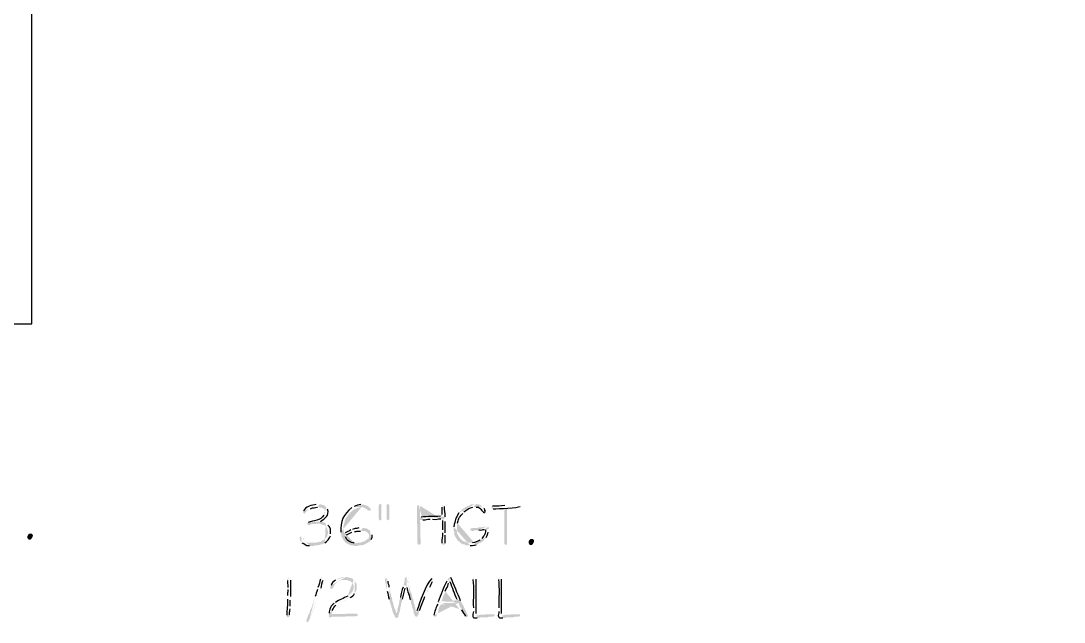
# Model space of a CAD drawing. Header units: inches. Extents: x -167 to 6071, y -6287 to -2731.
# Drawn here: x 1541.8 to 1646.3, y -5775.5 to -5715.3 of the extents above; entities that cross this region are included whole.
import ezdxf

# ---------------------------------------------------------------- set-up
doc = ezdxf.new("R2010")
doc.units = ezdxf.units.IN
doc.header["$LTSCALE"] = 96
doc.header["$MEASUREMENT"] = 0
doc.layers.add('PDF_Geometry', color=7, linetype='Continuous', true_color=0x4a4a4a)
doc.layers.add('PDF_Solid Fills', color=7, linetype='Continuous')

msp = doc.modelspace()

# ---------------------------------------------------------------- hatches: boundary and pattern name
at = {"layer": 'PDF_Solid Fills', "transparency": 33554559}
h = msp.add_hatch(color=256, dxfattribs=at)
h.paths.add_polyline_path([(1571.53, -5763.67), (1571.37, -5763.67)], flags=0)
h.paths.add_polyline_path([(1570.09, -5764.31), (1570.04, -5764.42), (1570.09, -5764.52), (1570.14, -5764.58), (1570.2, -5764.58), (1570.3, -5764.47), (1570.36, -5764.42), (1570.41, -5764.31), (1570.52, -5764.26), (1570.57, -5764.2), (1570.68, -5764.15), (1570.78, -5764.1)], flags=0)
h.paths.add_polyline_path([(1571.48, -5763.94), (1572.38, -5763.94), (1572.28, -5763.88), (1572.17, -5763.78), (1572.06, -5763.72), (1571.96, -5763.72), (1571.85, -5763.67), (1571.69, -5763.67)], flags=0)
h = msp.add_hatch(color=256, dxfattribs=at)
h.paths.add_polyline_path([(1575.9, -5763.67), (1575.85, -5763.67)], flags=0)
h.paths.add_polyline_path([(1575.16, -5763.88), (1575.05, -5763.94), (1576.01, -5763.94), (1576.12, -5763.99), (1576.22, -5764.04), (1576.33, -5764.1), (1576.44, -5764.15), (1576.54, -5764.26), (1576.6, -5764.26), (1576.65, -5764.31), (1576.81, -5764.31), (1576.81, -5764.1), (1576.65, -5763.94), (1576.54, -5763.83), (1576.49, -5763.83), (1576.38, -5763.78), (1576.28, -5763.72), (1576.17, -5763.72), (1576.06, -5763.67)], flags=0)
for points in [[(1577.77, -5763.62), (1577.66, -5763.67), (1577.66, -5763.72), (1577.61, -5763.88), (1577.61, -5765.06), (1577.66, -5765.11), (1577.66, -5765.22), (1577.77, -5765.27), (1577.88, -5765.22), (1577.88, -5763.67)], [(1578.52, -5763.62), (1578.41, -5763.72), (1578.41, -5765.11), (1578.46, -5765.22), (1578.52, -5765.27), (1578.62, -5765.22), (1578.68, -5765.16), (1578.68, -5763.78), (1578.62, -5763.67)], [(1590.46, -5764.04), (1590.2, -5764.04), (1590.2, -5767.56), (1590.25, -5767.67), (1590.36, -5767.72), (1590.46, -5767.67), (1590.46, -5767.56)], [(1542.68, -5767.19), (1542.57, -5767.19), (1542.52, -5767.14), (1542.46, -5767.03), (1542.46, -5766.82), (1542.52, -5766.71), (1542.62, -5766.6), (1542.89, -5766.6), (1542.94, -5766.66), (1543, -5766.76), (1543, -5766.82), (1542.94, -5766.98), (1542.89, -5767.03), (1542.89, -5767.08), (1542.78, -5767.19)], [(1592.86, -5767.72), (1592.76, -5767.72), (1592.7, -5767.67), (1592.65, -5767.56), (1592.65, -5767.35), (1592.7, -5767.24), (1592.81, -5767.14), (1593.08, -5767.14), (1593.13, -5767.19), (1593.18, -5767.3), (1593.18, -5767.35), (1593.13, -5767.51), (1593.08, -5767.56), (1593.08, -5767.62), (1592.97, -5767.72)], [(1575.37, -5774.6), (1572.92, -5774.66), (1572.65, -5774.66), (1572.65, -5774.98), (1572.86, -5774.98), (1572.92, -5774.92), (1575.32, -5774.87), (1575.37, -5774.87), (1575.48, -5774.82), (1575.53, -5774.76), (1575.48, -5774.66), (1575.48, -5774.6)], [(1589.02, -5774.66), (1588.38, -5774.66), (1588.33, -5774.71), (1587.74, -5774.71), (1587.64, -5774.76), (1587.37, -5774.76), (1589.24, -5774.76), (1589.18, -5774.66), (1589.13, -5774.66)], [(1591.58, -5774.66), (1590.94, -5774.66), (1590.89, -5774.71), (1590.3, -5774.71), (1590.2, -5774.76), (1589.93, -5774.76), (1591.8, -5774.76), (1591.74, -5774.66), (1591.69, -5774.66)]]:
    msp.add_hatch(color=256, dxfattribs=at).paths.add_polyline_path(points)
h = msp.add_hatch(color=256, dxfattribs=at)
h.paths.add_polyline_path([(1581.61, -5763.72), (1581.5, -5763.78), (1581.45, -5763.88), (1581.5, -5767.56), (1581.56, -5767.67), (1581.66, -5767.72), (1581.77, -5767.67), (1581.82, -5767.56), (1581.77, -5765.22), (1582.04, -5765.22)], flags=0)
h.paths.add_polyline_path([(1582.78, -5765.16), (1583, -5765.16)], flags=0)
h.paths.add_polyline_path([(1583.85, -5765.11), (1584.01, -5765.11), (1584.28, -5765), (1581.77, -5764.95), (1581.77, -5763.88), (1581.72, -5763.78)], flags=0)
h = msp.add_hatch(color=256, dxfattribs=at)
h.paths.add_polyline_path([(1584.06, -5763.72), (1583.96, -5763.78), (1583.96, -5763.94)], flags=0)
h.paths.add_polyline_path([(1583.96, -5764.68), (1583.96, -5764.84), (1583.8, -5764.84)], flags=0)
h.paths.add_polyline_path([(1581.88, -5764.95), (1581.77, -5764.95), (1584.28, -5765), (1584.28, -5764.9)], flags=0)
h.paths.add_polyline_path([(1584.22, -5763.88), (1584.17, -5763.78)], flags=0)
h = msp.add_hatch(color=256, dxfattribs=at)
h.paths.add_polyline_path([(1587.26, -5763.62), (1587.21, -5763.62), (1587.1, -5763.67), (1586.89, -5763.67), (1586.78, -5763.72), (1586.68, -5763.78), (1586.57, -5763.83), (1586.46, -5763.88), (1586.36, -5763.94), (1586.3, -5763.94), (1586.2, -5764.04), (1586.09, -5764.1), (1585.98, -5764.15), (1585.93, -5764.26), (1585.82, -5764.36), (1585.77, -5764.42), (1585.66, -5764.52)], flags=0)
h.paths.add_polyline_path([(1585.13, -5765.91), (1585.13, -5766.28), (1585.18, -5766.39), (1585.18, -5766.66), (1585.29, -5766.87), (1585.34, -5766.98), (1585.4, -5767.08), (1585.45, -5767.14), (1585.5, -5767.24), (1585.61, -5767.35), (1585.72, -5767.4), (1585.77, -5767.51), (1585.88, -5767.56), (1585.98, -5767.62), (1586.09, -5767.67), (1586.2, -5767.67), (1586.3, -5767.72), (1586.41, -5767.78), (1586.78, -5767.78)], flags=0)
h.paths.add_polyline_path([(1587.37, -5767.72), (1587.48, -5767.67), (1587.58, -5767.62), (1587.69, -5767.56), (1587.8, -5767.51), (1586.52, -5767.51), (1586.41, -5767.46), (1586.3, -5767.4), (1586.2, -5767.4), (1586.09, -5767.35), (1585.98, -5767.3), (1585.93, -5767.19), (1585.82, -5767.14), (1585.77, -5767.08), (1585.72, -5766.98), (1585.66, -5766.92), (1585.5, -5766.6), (1585.45, -5766.5), (1585.45, -5765.75), (1585.5, -5765.64), (1585.5, -5765.54)], flags=0)
h.paths.add_polyline_path([(1586.04, -5764.58), (1586.09, -5764.52), (1586.14, -5764.42)], flags=0)
h.paths.add_polyline_path([(1587.05, -5763.94), (1587.16, -5763.94), (1587.26, -5763.88), (1588.01, -5763.88), (1587.96, -5763.83), (1587.74, -5763.72), (1587.64, -5763.67), (1587.53, -5763.67), (1587.42, -5763.62)], flags=0)
h = msp.add_hatch(color=256, dxfattribs=at)
h.paths.add_polyline_path([(1591.69, -5763.67), (1590.25, -5763.78)], flags=0)
h.paths.add_polyline_path([(1589.02, -5763.83), (1588.92, -5763.88), (1588.92, -5763.99), (1588.97, -5764.1), (1589.08, -5764.1)], flags=0)
h.paths.add_polyline_path([(1591.8, -5763.88), (1591.85, -5763.78), (1591.8, -5763.72)], flags=0)
h = msp.add_hatch(color=256, dxfattribs=at)
h.paths.add_polyline_path([(1572.38, -5763.94), (1571.58, -5763.94), (1571.64, -5763.94), (1571.8, -5763.99), (1571.9, -5763.99), (1572.01, -5764.04), (1572.06, -5764.1), (1572.12, -5764.1), (1572.22, -5764.2), (1572.22, -5764.31), (1572.28, -5764.42), (1572.28, -5764.47), (1572.22, -5764.58), (1572.22, -5764.68), (1572.12, -5764.74)], flags=0)
h.paths.add_polyline_path([(1570.57, -5765.48), (1570.46, -5765.54), (1570.46, -5765.59), (1570.52, -5765.7), (1570.62, -5765.75), (1570.68, -5765.75), (1570.78, -5765.7), (1570.94, -5765.64), (1571.21, -5765.64), (1571.32, -5765.59), (1571.53, -5765.59), (1572.33, -5765.54), (1572.22, -5765.48), (1572.12, -5765.48), (1572.01, -5765.43), (1571.9, -5765.38), (1571.74, -5765.38), (1571.8, -5765.38)], flags=0)
h.paths.add_polyline_path([(1572.49, -5764.15), (1572.44, -5764.04)], flags=0)
h = msp.add_hatch(color=256, dxfattribs=at)
h.paths.add_polyline_path([(1575.05, -5763.94), (1574.94, -5763.99)], flags=0)
h.paths.add_polyline_path([(1573.82, -5766.44), (1573.82, -5766.55), (1574.14, -5766.55), (1574.14, -5766.39), (1574.09, -5766.28), (1574.09, -5765.8), (1574.14, -5765.7), (1574.14, -5765.59), (1574.2, -5765.48), (1574.2, -5765.32), (1574.3, -5765.11), (1574.36, -5765), (1574.46, -5764.9), (1574.57, -5764.68), (1574.68, -5764.63), (1574.73, -5764.52), (1574.84, -5764.42), (1574.94, -5764.36), (1575.05, -5764.26), (1575.1, -5764.2), (1575.21, -5764.15), (1575.32, -5764.1), (1575.48, -5764.04), (1575.58, -5763.99), (1575.69, -5763.99), (1575.8, -5763.94), (1575.9, -5763.94)], flags=0)
h = msp.add_hatch(color=256, dxfattribs=at)
h.paths.add_polyline_path([(1588.01, -5763.88), (1587.26, -5763.88), (1587.37, -5763.94)], flags=0)
h.paths.add_polyline_path([(1588.22, -5764.52), (1588.33, -5764.47), (1588.33, -5764.26), (1588.22, -5764.04), (1588.12, -5763.99)], flags=0)
h = msp.add_hatch(color=256, dxfattribs=at)
h.paths.add_polyline_path([(1572.33, -5765.54), (1571.53, -5765.59), (1571.74, -5765.59), (1571.96, -5765.7), (1572.06, -5765.7), (1572.17, -5765.75), (1572.28, -5765.86), (1572.33, -5765.91), (1572.44, -5766.02), (1572.49, -5766.12), (1572.49, -5766.23), (1572.54, -5766.34), (1572.54, -5766.6), (1572.49, -5766.71), (1572.49, -5766.82), (1572.44, -5766.92), (1572.38, -5766.98), (1572.28, -5767.08), (1572.17, -5767.14), (1572.12, -5767.24), (1572.06, -5767.24), (1571.96, -5767.3), (1571.9, -5767.35), (1571.8, -5767.4), (1571.69, -5767.4), (1571.58, -5767.46), (1571.42, -5767.46), (1571.32, -5767.51), (1570.94, -5767.51), (1572.12, -5767.56), (1572.22, -5767.51)], flags=0)
h.paths.add_polyline_path([(1572.81, -5766.82), (1572.81, -5766.6)], flags=0)
h.paths.add_polyline_path([(1572.54, -5765.75), (1572.44, -5765.64)], flags=0)
h = msp.add_hatch(color=256, dxfattribs=at)
h.paths.add_polyline_path([(1584.28, -5765), (1584.01, -5765.11), (1584.01, -5765.27)], flags=0)
h.paths.add_polyline_path([(1584.01, -5766.23), (1584.01, -5766.5)], flags=0)
h.paths.add_polyline_path([(1583.96, -5767.56), (1584.01, -5767.67), (1584.12, -5767.72), (1584.22, -5767.67), (1584.28, -5767.56)], flags=0)
h.paths.add_polyline_path([(1584.28, -5766.76), (1584.28, -5766.5)], flags=0)
h.paths.add_polyline_path([(1584.28, -5765.38), (1584.28, -5765.11)], flags=0)
h = msp.add_hatch(color=256, dxfattribs=at)
h.paths.add_polyline_path([(1575.85, -5766.02), (1575.64, -5766.02)], flags=0)
h.paths.add_polyline_path([(1575, -5766.18), (1574.94, -5766.18), (1574.84, -5766.23)], flags=0)
h.paths.add_polyline_path([(1574.25, -5766.5), (1574.14, -5766.55), (1573.82, -5766.55), (1573.88, -5766.71), (1573.88, -5766.82), (1573.93, -5766.92), (1573.98, -5767.03), (1574.04, -5767.14), (1574.09, -5767.19), (1574.14, -5767.3), (1574.2, -5767.35), (1574.25, -5767.4), (1574.3, -5767.51), (1574.41, -5767.56), (1575.32, -5767.56), (1575.16, -5767.51)], flags=0)
h.paths.add_polyline_path([(1574.3, -5766.92), (1574.25, -5766.82), (1574.3, -5766.76), (1574.41, -5766.71)], flags=0)
h.paths.add_polyline_path([(1574.94, -5766.44), (1575.05, -5766.44), (1575.21, -5766.39)], flags=0)
h.paths.add_polyline_path([(1575.8, -5766.34), (1575.9, -5766.28), (1576.76, -5766.28), (1576.65, -5766.23), (1576.54, -5766.18), (1576.49, -5766.12), (1576.38, -5766.07), (1576.22, -5766.07), (1576.12, -5766.02), (1576.01, -5766.02)], flags=0)
h = msp.add_hatch(color=256, dxfattribs=at)
h.paths.add_polyline_path([(1576.76, -5766.28), (1575.9, -5766.28), (1576.01, -5766.34), (1576.28, -5766.34), (1576.38, -5766.39), (1576.44, -5766.44), (1576.54, -5766.5), (1576.6, -5766.6), (1576.65, -5766.71), (1576.65, -5766.98), (1576.6, -5767.08), (1576.49, -5767.14), (1576.38, -5767.24), (1576.28, -5767.3), (1576.22, -5767.35), (1576.12, -5767.4), (1576.01, -5767.4), (1575.9, -5767.46), (1575.8, -5767.51), (1575.42, -5767.51), (1575.32, -5767.56), (1574.41, -5767.56), (1574.62, -5767.67), (1574.84, -5767.78), (1575.05, -5767.78), (1575.16, -5767.83), (1575.48, -5767.83), (1575.64, -5767.78), (1575.85, -5767.78), (1576.01, -5767.72), (1576.12, -5767.72), (1576.22, -5767.67), (1576.33, -5767.62), (1576.38, -5767.56), (1576.6, -5767.46), (1576.7, -5767.4), (1576.76, -5767.3), (1576.86, -5767.19)], flags=0)
h.paths.add_polyline_path([(1576.97, -5766.71), (1576.92, -5766.6), (1576.92, -5766.5), (1576.86, -5766.39)], flags=0)
h = msp.add_hatch(color=256, dxfattribs=at)
h.paths.add_polyline_path([(1588.49, -5765.86), (1587.9, -5765.96), (1587.64, -5765.96), (1587.53, -5766.02), (1587.05, -5766.02), (1586.94, -5766.07), (1586.84, -5766.07), (1586.78, -5766.18), (1586.84, -5766.28), (1586.89, -5766.28), (1587, -5766.34), (1587.1, -5766.34), (1587.21, -5766.28), (1587.53, -5766.28), (1587.64, -5766.23)], flags=0)
h.paths.add_polyline_path([(1588.22, -5766.18), (1588.33, -5766.18), (1588.65, -5766.12), (1588.65, -5766.02), (1588.6, -5765.91)], flags=0)
h = msp.add_hatch(color=256, dxfattribs=at)
h.paths.add_polyline_path([(1588.65, -5766.12), (1588.33, -5766.18), (1588.33, -5766.23)], flags=0)
h.paths.add_polyline_path([(1587.96, -5767.08), (1587.85, -5767.14), (1587.85, -5767.19), (1587.74, -5767.24)], flags=0)
h.paths.add_polyline_path([(1587, -5767.51), (1586.84, -5767.51), (1587.8, -5767.51), (1587.9, -5767.46), (1587.96, -5767.4), (1588.06, -5767.35), (1588.17, -5767.24), (1588.22, -5767.14), (1588.33, -5767.08), (1588.38, -5766.98)], flags=0)
h.paths.add_polyline_path([(1588.6, -5766.44), (1588.65, -5766.34), (1588.65, -5766.23)], flags=0)
h = msp.add_hatch(color=256, dxfattribs=at)
h.paths.add_polyline_path([(1569.88, -5766.87), (1569.77, -5766.92), (1569.72, -5766.92), (1569.72, -5767.14), (1569.77, -5767.24), (1569.77, -5767.35), (1569.88, -5767.4), (1569.93, -5767.51)], flags=0)
h.paths.add_polyline_path([(1570.68, -5767.78), (1570.78, -5767.83), (1571.1, -5767.83), (1571.21, -5767.78), (1571.48, -5767.78), (1571.58, -5767.72), (1571.69, -5767.72), (1571.85, -5767.67), (1571.96, -5767.67), (1572.01, -5767.62), (1572.12, -5767.56), (1570.94, -5767.51), (1570.57, -5767.51), (1570.36, -5767.4), (1570.25, -5767.35), (1570.2, -5767.24), (1570.09, -5767.19), (1570.04, -5767.08), (1570.04, -5767.03), (1569.93, -5766.92)], flags=0)
h = msp.add_hatch(color=256, dxfattribs=at)
h.paths.add_polyline_path([(1568.65, -5770.98), (1568.54, -5771.03), (1568.49, -5771.19), (1568.49, -5771.3)], flags=0)
h.paths.add_polyline_path([(1568.54, -5771.99), (1568.54, -5772.2)], flags=0)
h.paths.add_polyline_path([(1568.49, -5772.79), (1568.49, -5773.16)], flags=0)
h.paths.add_polyline_path([(1568.44, -5774.76), (1568.44, -5774.92), (1568.54, -5774.98), (1568.65, -5774.92), (1568.7, -5774.87), (1568.7, -5774.71)], flags=0)
h.paths.add_polyline_path([(1568.76, -5774.12), (1568.76, -5773.86)], flags=0)
h.paths.add_polyline_path([(1568.76, -5773.27), (1568.76, -5773), (1568.81, -5772.9)], flags=0)
h.paths.add_polyline_path([(1568.81, -5771.24), (1568.81, -5771.14), (1568.76, -5771.03)], flags=0)
h = msp.add_hatch(color=256, dxfattribs=at)
h.paths.add_polyline_path([(1571.96, -5770.98), (1571.9, -5770.98), (1571.85, -5771.03), (1571.8, -5771.14)], flags=0)
h.paths.add_polyline_path([(1571.53, -5771.99), (1571.53, -5772.1), (1571.48, -5772.2)], flags=0)
h.paths.add_polyline_path([(1571.26, -5772.9), (1571.26, -5773), (1571.21, -5773.11), (1571.1, -5773.32), (1571.1, -5773.43), (1571.05, -5773.54), (1571, -5773.7), (1570.94, -5773.8), (1570.94, -5773.91), (1570.84, -5774.12), (1570.78, -5774.23), (1570.73, -5774.34), (1570.73, -5774.44), (1570.68, -5774.6), (1570.57, -5774.76), (1570.46, -5775.08), (1570.41, -5775.19), (1570.41, -5775.3), (1570.36, -5775.3), (1570.41, -5775.4), (1570.52, -5775.46), (1570.57, -5775.4), (1570.62, -5775.4), (1570.62, -5775.3), (1570.68, -5775.24)], flags=0)
h.paths.add_polyline_path([(1570.68, -5775.24, 0.021773), (1571.42, -5773.27)], flags=0)
h.paths.add_polyline_path([(1571.42, -5773.27), (1571.48, -5773.16), (1571.53, -5773), (1571.53, -5772.9), (1571.64, -5772.68), (1571.64, -5772.58), (1571.69, -5772.47), (1571.74, -5772.36), (1571.74, -5772.26), (1571.85, -5772.04)], flags=0)
h.paths.add_polyline_path([(1572.06, -5771.24), (1572.06, -5771.14), (1572.01, -5771.03)], flags=0)
h = msp.add_hatch(color=256, dxfattribs=at)
h.paths.add_polyline_path([(1574.25, -5770.92, 0.133918), (1573.29, -5771.24)], flags=0)
h.paths.add_polyline_path([(1572.86, -5771.78), (1572.81, -5771.88), (1572.76, -5771.99), (1572.81, -5772.1), (1572.92, -5772.15), (1572.97, -5772.1), (1573.08, -5771.99), (1573.08, -5771.94), (1573.13, -5771.83), (1573.18, -5771.78), (1573.18, -5771.72), (1573.24, -5771.67), (1573.34, -5771.56), (1573.45, -5771.51), (1573.5, -5771.4), (1573.61, -5771.35), (1573.66, -5771.35), (1573.77, -5771.3), (1573.88, -5771.24), (1575.1, -5771.24), (1575.05, -5771.14), (1574.94, -5771.08), (1574.84, -5771.03), (1574.73, -5771.03), (1574.62, -5770.98), (1574.52, -5770.98), (1574.36, -5770.92)], flags=0)
h = msp.add_hatch(color=256, dxfattribs=at)
h.paths.add_polyline_path([(1578.41, -5771.03), (1578.3, -5771.08), (1578.25, -5771.19), (1578.25, -5771.3), (1578.3, -5771.46), (1578.3, -5771.56), (1578.36, -5771.67), (1578.36, -5771.94), (1578.41, -5771.99), (1578.41, -5772.1), (1578.46, -5772.2), (1578.46, -5772.36)], flags=0)
h.paths.add_polyline_path([(1578.68, -5773.16), (1578.73, -5773.27), (1578.73, -5773.38), (1578.78, -5773.54), (1578.78, -5773.64), (1578.84, -5773.75), (1578.89, -5773.86), (1578.89, -5773.96), (1578.94, -5774.07), (1579, -5774.18), (1579, -5774.34), (1579.05, -5774.5), (1579.1, -5774.6), (1579.21, -5774.82), (1579.21, -5774.87), (1579.26, -5774.92), (1579.37, -5775.03), (1579.48, -5775.03), (1579.53, -5774.98), (1579.58, -5774.92), (1579.58, -5774.82), (1579.64, -5774.66), (1579.42, -5774.66), (1579.42, -5774.6), (1579.32, -5774.39), (1579.32, -5774.28), (1579.26, -5774.18), (1579.21, -5774.07), (1579.16, -5773.96), (1579.16, -5773.86), (1579.1, -5773.75), (1579.1, -5773.59), (1579.05, -5773.48), (1579, -5773.38), (1579, -5773.22), (1578.94, -5773.11), (1578.94, -5773), (1578.84, -5772.79), (1578.84, -5772.68), (1578.78, -5772.58), (1578.78, -5772.42), (1578.73, -5772.31), (1578.73, -5772.2), (1578.68, -5772.1), (1578.68, -5771.94)], flags=0)
h.paths.add_polyline_path([(1578.57, -5771.35), (1578.57, -5771.3), (1578.52, -5771.14), (1578.46, -5771.08)], flags=0)
h = msp.add_hatch(color=256, dxfattribs=at)
h.paths.add_polyline_path([(1580.44, -5770.92), (1580.38, -5770.92), (1580.28, -5771.03), (1580.22, -5771.14), (1580.22, -5771.4), (1580.17, -5771.51), (1580.17, -5771.62), (1580.12, -5771.72), (1580.38, -5771.83), (1580.38, -5771.88), (1580.44, -5771.99)], flags=0)
h.paths.add_polyline_path([(1580.76, -5773.22), (1580.81, -5773.32), (1580.86, -5773.43), (1580.86, -5773.59), (1580.92, -5773.7), (1580.97, -5773.86), (1580.97, -5773.96), (1581.02, -5774.12), (1581.08, -5774.18), (1581.08, -5774.34), (1581.13, -5774.44), (1581.13, -5774.55), (1581.18, -5774.66), (1581.24, -5774.82), (1581.29, -5774.87), (1581.4, -5774.92), (1581.5, -5774.92), (1581.5, -5774.87), (1581.61, -5774.66), (1581.61, -5774.5), (1581.4, -5774.5), (1581.34, -5774.34), (1581.34, -5774.23), (1581.29, -5774.12), (1581.29, -5774.02), (1581.24, -5773.91), (1581.24, -5773.75), (1581.13, -5773.54), (1581.13, -5773.43), (1581.08, -5773.32), (1581.08, -5773.16), (1581.02, -5773.06), (1580.97, -5772.95), (1580.97, -5772.84), (1580.92, -5772.74), (1580.92, -5772.63), (1580.86, -5772.52), (1580.81, -5772.42), (1580.7, -5771.99), (1580.65, -5771.83), (1580.6, -5771.72), (1580.6, -5771.56), (1580.54, -5771.51), (1580.54, -5771.19), (1580.6, -5771.08), (1580.54, -5770.98)], flags=0)
h = msp.add_hatch(color=256, dxfattribs=at)
h.paths.add_polyline_path([(1584.7, -5770.92), (1584.65, -5770.98), (1584.65, -5771.03), (1584.6, -5771.08), (1584.54, -5771.14), (1584.49, -5771.24), (1584.76, -5771.3), (1584.76, -5771.4)], flags=0)
h.paths.add_polyline_path([(1585.45, -5773.16), (1585.5, -5773.27), (1583.9, -5773.38), (1585.88, -5773.43), (1585.82, -5773.32)], flags=0)
h.paths.add_polyline_path([(1584.86, -5770.98), (1584.81, -5770.92)], flags=0)
h = msp.add_hatch(color=256, dxfattribs=at)
h.paths.add_polyline_path([(1587.21, -5770.98), (1587.1, -5771.03), (1587.05, -5771.19)], flags=0)
h.paths.add_polyline_path([(1587.1, -5774.02), (1587.1, -5774.39)], flags=0)
h.paths.add_polyline_path([(1587.48, -5775.03), (1587.69, -5775.03), (1587.85, -5774.98), (1588.54, -5774.98), (1588.65, -5774.92), (1589.02, -5774.92), (1589.13, -5774.87), (1589.18, -5774.87), (1589.24, -5774.76), (1587.37, -5774.76), (1587.37, -5774.6)], flags=0)
h.paths.add_polyline_path([(1587.37, -5771.14), (1587.32, -5771.03)], flags=0)
h = msp.add_hatch(color=256, dxfattribs=at)
h.paths.add_polyline_path([(1589.77, -5770.98), (1589.66, -5771.03), (1589.61, -5771.19)], flags=0)
h.paths.add_polyline_path([(1589.66, -5774.02), (1589.66, -5774.39)], flags=0)
h.paths.add_polyline_path([(1590.04, -5775.03), (1590.25, -5775.03), (1590.41, -5774.98), (1591.1, -5774.98), (1591.21, -5774.92), (1591.58, -5774.92), (1591.69, -5774.87), (1591.74, -5774.87), (1591.8, -5774.76), (1589.93, -5774.76), (1589.93, -5774.6)], flags=0)
h.paths.add_polyline_path([(1589.93, -5771.14), (1589.88, -5771.03)], flags=0)
h = msp.add_hatch(color=256, dxfattribs=at)
h.paths.add_polyline_path([(1575.1, -5771.24), (1574.25, -5771.24), (1574.46, -5771.24), (1574.57, -5771.3), (1574.68, -5771.3), (1574.78, -5771.35), (1574.89, -5771.4), (1574.89, -5771.46), (1575, -5771.51), (1575.05, -5771.62), (1575.1, -5771.72), (1575.1, -5771.83), (1575.16, -5771.94), (1575.1, -5772.04), (1575.1, -5772.15), (1575.05, -5772.26), (1575, -5772.36), (1575, -5772.42), (1574.89, -5772.52), (1574.84, -5772.58), (1574.73, -5772.68), (1574.62, -5772.74), (1574.62, -5772.79), (1574.52, -5772.84)], flags=0)
h.paths.add_polyline_path([(1573.29, -5773.48), (1573.24, -5773.48), (1573.18, -5773.59)], flags=0)
h.paths.add_polyline_path([(1572.65, -5774.55), (1572.65, -5774.66), (1572.92, -5774.66), (1572.92, -5774.55), (1572.97, -5774.39), (1572.97, -5774.28)], flags=0)
h.paths.add_polyline_path([(1573.34, -5773.75), (1573.45, -5773.7), (1573.56, -5773.64), (1573.66, -5773.54), (1573.77, -5773.54), (1573.88, -5773.48), (1573.98, -5773.43), (1574.04, -5773.38), (1574.2, -5773.32), (1574.3, -5773.27), (1574.46, -5773.16), (1574.57, -5773.11), (1574.68, -5773.06), (1574.78, -5773)], flags=0)
h.paths.add_polyline_path([(1575.21, -5772.58), (1575.26, -5772.47), (1575.32, -5772.42), (1575.42, -5772.2), (1575.42, -5771.72), (1575.37, -5771.56), (1575.32, -5771.51), (1575.26, -5771.4), (1575.21, -5771.3)], flags=0)
h = msp.add_hatch(color=256, dxfattribs=at)
h.paths.add_polyline_path([(1580.12, -5771.72), (1580.06, -5771.83), (1580.06, -5771.94)], flags=0)
h.paths.add_polyline_path([(1579.8, -5773), (1579.74, -5773.11), (1579.74, -5773.22), (1579.69, -5773.32), (1579.69, -5773.48), (1579.64, -5773.59), (1579.64, -5773.7), (1579.58, -5773.8), (1579.58, -5773.91), (1579.53, -5774.07), (1579.53, -5774.18), (1579.48, -5774.28), (1579.48, -5774.39), (1579.42, -5774.55), (1579.42, -5774.66), (1579.64, -5774.66), (1579.69, -5774.5), (1579.74, -5774.34), (1579.74, -5774.23), (1579.8, -5774.12), (1579.8, -5773.96), (1579.85, -5773.86), (1579.85, -5773.7), (1579.9, -5773.59), (1579.9, -5773.48), (1579.96, -5773.38), (1579.96, -5773.27), (1580.01, -5773.16)], flags=0)
h.paths.add_polyline_path([(1580.28, -5772.04), (1580.38, -5771.83)], flags=0)
h = msp.add_hatch(color=256, dxfattribs=at)
h.paths.add_polyline_path([(1583, -5771.08), (1582.94, -5771.08)], flags=0)
h.paths.add_polyline_path([(1581.45, -5774.34), (1581.4, -5774.5), (1581.61, -5774.5), (1581.72, -5774.28)], flags=0)
h.paths.add_polyline_path([(1582.25, -5772.9), (1582.36, -5772.68), (1582.41, -5772.58), (1582.46, -5772.47), (1582.46, -5772.36), (1582.57, -5772.15), (1582.68, -5772.04), (1582.73, -5771.94)], flags=0)
h.paths.add_polyline_path([(1583, -5771.4), (1583.1, -5771.24), (1583.1, -5771.08)], flags=0)
h = msp.add_hatch(color=256, dxfattribs=at)
h.paths.add_polyline_path([(1584.49, -5771.24), (1584.44, -5771.35)], flags=0)
h.paths.add_polyline_path([(1583.58, -5773.43), (1583.53, -5773.54), (1585.61, -5773.54), (1585.66, -5773.59), (1585.66, -5773.7), (1585.72, -5773.8), (1585.77, -5773.91), (1585.82, -5774.02), (1585.93, -5774.12), (1585.93, -5774.23)], flags=0)
h.paths.add_polyline_path([(1586.3, -5774.87), (1586.36, -5774.92), (1586.41, -5774.98), (1586.52, -5774.92), (1586.57, -5774.82), (1586.09, -5773.8), (1586.04, -5773.7), (1585.98, -5773.59), (1585.93, -5773.54), (1585.88, -5773.43), (1583.9, -5773.38), (1583.96, -5773.27), (1584.01, -5773.16), (1584.01, -5773.06), (1584.06, -5772.9), (1584.12, -5772.79), (1584.17, -5772.68), (1584.22, -5772.58), (1584.22, -5772.52), (1584.28, -5772.47), (1584.28, -5772.36)], flags=0)
h.paths.add_polyline_path([(1584.6, -5771.56), (1584.7, -5771.46), (1584.76, -5771.3)], flags=0)
h = msp.add_hatch(color=256, dxfattribs=at)
h.paths.add_polyline_path([(1583.53, -5773.54), (1583.53, -5773.64)], flags=0)
h.paths.add_polyline_path([(1583.16, -5774.76), (1583.16, -5774.87), (1583.26, -5774.92), (1583.32, -5774.92), (1583.42, -5774.82), (1583.42, -5774.71), (1583.53, -5774.6), (1583.58, -5774.39), (1583.58, -5774.34), (1583.64, -5774.23), (1583.64, -5774.07), (1583.69, -5773.96), (1583.74, -5773.86), (1583.8, -5773.75), (1583.8, -5773.7), (1585.61, -5773.54)], flags=0)

# ---------------------------------------------------------------- linework, layer by layer
at = {"layer": 'PDF_Geometry', "color": 7}
msp.add_lwpolyline([(1485.66, -5714.6), (1476.44, -5714.6), (1476.44, -5730.6), (1472.44, -5730.6), (1472.44, -5734.07), (1476.44, -5734.07), (1476.44, -5745.59), (1542.89, -5745.59), (1542.89, -5581.11), (1692.44, -5581.11)], dxfattribs=at)
for points in [[(1571.37, -5763.67), (1570.99, -5763.72), (1570.26, -5763.91), (1570.09, -5764.31)], [(1575.85, -5763.67), (1575.61, -5763.7), (1575.37, -5763.75), (1575.16, -5763.88)], [(1572.12, -5764.74), (1571.84, -5765.3), (1571.07, -5765.28), (1570.57, -5765.48)], [(1570.78, -5764.1), (1571.12, -5763.96), (1571.22, -5764.02), (1571.48, -5763.94)], [(1571.8, -5765.38), (1572.22, -5765.05), (1572.74, -5764.81), (1572.49, -5764.15)], [(1574.94, -5763.99), (1574.1, -5764.64), (1573.76, -5765.37), (1573.82, -5766.44)], [(1583.96, -5763.94), (1583.96, -5764.18), (1583.96, -5764.43), (1583.96, -5764.68)], [(1584.28, -5764.9), (1584.31, -5764.42), (1584.2, -5764.29), (1584.22, -5763.88)], [(1585.66, -5764.52), (1585.25, -5765.15), (1585.32, -5765.21), (1585.13, -5765.91)], [(1585.5, -5765.54), (1585.74, -5764.87), (1585.57, -5765.14), (1586.04, -5764.58)], [(1586.14, -5764.42), (1586.41, -5764.22), (1586.71, -5763.97), (1587.05, -5763.94)], [(1587.37, -5763.94), (1587.78, -5763.9), (1587.93, -5764.35), (1588.22, -5764.52)], [(1590.25, -5763.78), (1589.74, -5763.84), (1589.55, -5763.84), (1589.02, -5763.83)], [(1589.08, -5764.1), (1589.68, -5764.1), (1591.51, -5764), (1591.8, -5763.88)], [(1572.81, -5766.6), (1572.82, -5766.3), (1572.82, -5765.94), (1572.54, -5765.75)], [(1583.8, -5764.84), (1583.16, -5764.93), (1582.51, -5764.84), (1581.88, -5764.95)], [(1582.04, -5765.22), (1582.49, -5765.25), (1582.37, -5765.13), (1582.78, -5765.16)], [(1583, -5765.16), (1583.5, -5765.2), (1583.46, -5765.1), (1583.85, -5765.11)], [(1584.01, -5765.27), (1584.01, -5765.59), (1584.01, -5765.91), (1584.01, -5766.23)], [(1584.28, -5766.5), (1584.28, -5766.12), (1584.28, -5765.75), (1584.28, -5765.38)], [(1572.22, -5767.51), (1572.49, -5767.36), (1572.7, -5767.1), (1572.81, -5766.82)], [(1574.84, -5766.23), (1574.62, -5766.35), (1574.46, -5766.4), (1574.25, -5766.5)], [(1574.41, -5766.71), (1574.59, -5766.62), (1574.77, -5766.53), (1574.94, -5766.44)], [(1575.64, -5766.02), (1575.26, -5766.16), (1575.5, -5765.96), (1575, -5766.18)], [(1575.21, -5766.39), (1575.49, -5766.37), (1575.34, -5766.31), (1575.8, -5766.34)], [(1576.86, -5767.19), (1576.96, -5766.94), (1576.98, -5766.97), (1576.97, -5766.71)], [(1584.01, -5766.5), (1584.05, -5767.06), (1583.92, -5767), (1583.96, -5767.56)], [(1584.28, -5767.56), (1584.28, -5767.3), (1584.28, -5767.03), (1584.28, -5766.76)], [(1587.64, -5766.23), (1588.03, -5766.26), (1587.96, -5766.18), (1588.22, -5766.18)], [(1588.33, -5766.23), (1588.26, -5766.84), (1588.23, -5766.67), (1587.96, -5767.08)], [(1588.38, -5766.98), (1588.58, -5766.64), (1588.49, -5766.68), (1588.6, -5766.44)], [(1569.93, -5767.51), (1570.25, -5767.59), (1570.27, -5767.83), (1570.68, -5767.78)], [(1575.16, -5767.51), (1574.79, -5767.53), (1574.41, -5767.28), (1574.3, -5766.92)], [(1586.78, -5767.78), (1587.24, -5767.8), (1587.09, -5767.74), (1587.37, -5767.72)], [(1587.74, -5767.24), (1587.5, -5767.37), (1587.28, -5767.49), (1587, -5767.51)], [(1585.82, -5773.32), (1585.52, -5772.54), (1585.15, -5771.77), (1584.86, -5770.98)], [(1568.49, -5771.3), (1568.45, -5771.86), (1568.57, -5771.59), (1568.54, -5771.99)], [(1568.81, -5772.9), (1568.81, -5772.34), (1568.81, -5771.79), (1568.81, -5771.24)], [(1571.8, -5771.14), (1571.7, -5771.41), (1571.67, -5771.67), (1571.53, -5771.99)], [(1571.85, -5772.04), (1571.91, -5771.9), (1571.96, -5771.35), (1572.06, -5771.24)], [(1573.29, -5771.24), (1573.1, -5771.44), (1572.92, -5771.43), (1572.86, -5771.78)], [(1578.68, -5771.94), (1578.67, -5771.73), (1578.57, -5771.55), (1578.57, -5771.35)], [(1580.06, -5771.94), (1579.97, -5772.3), (1579.84, -5772.62), (1579.8, -5773)], [(1580.01, -5773.16), (1580.05, -5772.78), (1580.23, -5772.42), (1580.28, -5772.04)], [(1580.44, -5771.99), (1580.45, -5772.32), (1580.78, -5772.89), (1580.76, -5773.22)], [(1582.94, -5771.08), (1582.33, -5771.66), (1581.73, -5773.52), (1581.45, -5774.34)], [(1582.73, -5771.94), (1582.82, -5771.76), (1582.91, -5771.58), (1583, -5771.4)], [(1584.44, -5771.35), (1584.06, -5772.06), (1583.88, -5772.72), (1583.58, -5773.43)], [(1584.28, -5772.36), (1584.46, -5771.98), (1584.51, -5771.98), (1584.6, -5771.56)], [(1584.76, -5771.4), (1584.97, -5771.98), (1585.19, -5772.6), (1585.45, -5773.16)], [(1587.05, -5771.19), (1587.17, -5772), (1587.07, -5773.16), (1587.1, -5774.02)], [(1587.37, -5774.6), (1587.37, -5773.45), (1587.37, -5772.29), (1587.37, -5771.14)], [(1589.61, -5771.19), (1589.73, -5771.99), (1589.63, -5773.16), (1589.66, -5774.02)], [(1589.93, -5774.6), (1589.93, -5773.45), (1589.93, -5772.29), (1589.93, -5771.14)], [(1568.54, -5772.2), (1568.56, -5772.54), (1568.46, -5772.27), (1568.49, -5772.79)], [(1571.48, -5772.2), (1571.42, -5772.51), (1571.34, -5772.61), (1571.26, -5772.9)], [(1574.52, -5772.84), (1574.12, -5773.07), (1573.67, -5773.22), (1573.29, -5773.48)], [(1574.78, -5773), (1574.94, -5772.88), (1575.14, -5772.78), (1575.21, -5772.58)], [(1578.46, -5772.36), (1578.58, -5772.62), (1578.58, -5772.9), (1578.68, -5773.16)], [(1581.72, -5774.28), (1581.88, -5773.82), (1582.04, -5773.36), (1582.25, -5772.9)], [(1568.49, -5773.16), (1568.52, -5773.78), (1568.4, -5774.14), (1568.44, -5774.76)], [(1568.7, -5774.71), (1568.67, -5774.25), (1568.74, -5774.4), (1568.76, -5774.12)], [(1568.76, -5773.86), (1568.76, -5773.66), (1568.76, -5773.46), (1568.76, -5773.27)], [(1573.18, -5773.59), (1572.87, -5773.74), (1572.65, -5774.22), (1572.65, -5774.55)], [(1572.97, -5774.28), (1573.06, -5774.02), (1573.22, -5773.93), (1573.34, -5773.75)], [(1583.53, -5773.64), (1583.36, -5773.98), (1583.21, -5774.41), (1583.16, -5774.76)], [(1585.93, -5774.23), (1586.05, -5774.46), (1586.19, -5774.64), (1586.3, -5774.87)], [(1587.1, -5774.39), (1587.05, -5774.78), (1586.88, -5775.11), (1587.48, -5775.03)], [(1589.66, -5774.39), (1589.61, -5774.78), (1589.44, -5775.11), (1590.04, -5775.03)]]:
    msp.add_open_spline(points, degree=3, dxfattribs=at)

doc.saveas('drawing.dxf')
